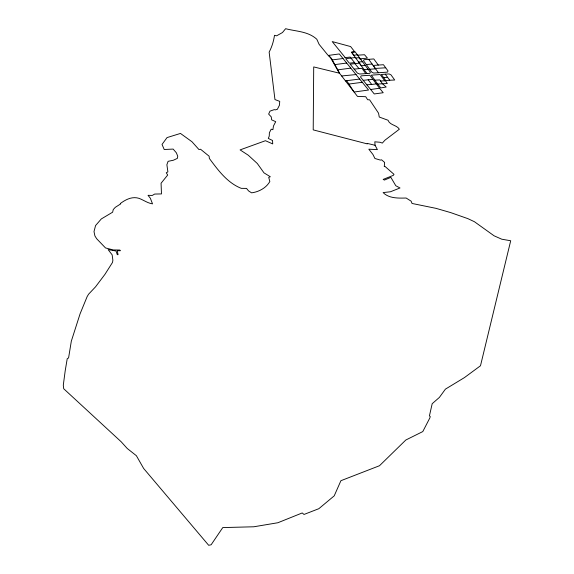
<?xml version="1.0" encoding="UTF-8"?>
<svg xmlns="http://www.w3.org/2000/svg" width="574" height="574" viewBox="0 0 574 574"><rect width="100%" height="100%" fill="white"/><g stroke="black" fill="none" stroke-linecap="round" stroke-linejoin="round"><path stroke-width="0.86" d="M370.711 89.501L379.558 88.231L383.21 92.723L374.255 93.949L360.558 77.081L361.118 75.854L369.843 75.259L379.558 88.231M354.086 92.034L368.544 90.025L339.306 53.942L328.493 55.405L331.478 58.462L339.815 73.608L357.473 96.403L365.71 96.705L367.669 99.733L369.606 99.804L378.546 113.171L379.256 117.031L388.046 120.26C389.868 125.39 396.778 124.874 399.353 129.222L384.975 140.164L382.313 143.098L380.139 142.273L374.808 141.807L375.08 145.287L377.398 149.62L368.824 149.197L372.971 154.535L374.915 158.489L380.397 160.096L381.559 159.816L384.63 162.413L384.271 166.632L384.982 166.403L394.001 174.338L393.312 175.371L383.152 179.404L384.444 180.064L390.872 177.359L395.795 185.739L400.006 187.978L390.42 191.773L383.109 192.584C389.043 198.59 398.32 198.188 406.148 198.03L411.142 201.173L412.032 203.461L436.032 208.355L450.705 212.61L467.875 218.644L474.397 221.7L494.078 235.799L501.762 239.207L510.702 240.757L480.488 365.76L464.459 377.584L445.41 389.143L439.39 397.416L432.186 403.709L429.409 415.949L430.213 416.365L429.933 417.757L422.794 431.576L405.811 440.021L379.493 465.729L340.913 480.703L334.219 495.843L318.835 508.7L304.005 514.455L302.233 512.955L277.881 522.742L253.794 526.781L222.769 527.585L211.132 544.769L208.685 545.3L143.651 468.463L136.368 455.691L127.256 448.495L121.171 441.765L63.714 388.749L63.298 385.183L65.178 370.947L67.23 358.678L68.579 357.932L71.327 341.15L80.073 313.849L87.148 296.6L88.59 294.189L95.542 286.835L104.927 274.372L112.526 262.404L112.877 260.244L112.152 254.842L108.127 249.618L116.034 250.996L117.29 254.669L118.065 254.684L117.268 250.709L120.353 250.738L119.815 250.034L113.25 249.934L105.523 247.946L96.647 238.705L94.911 235.921L94.007 231.587L95.557 225.568L101.318 218.931L112.626 212.193L113.265 209.546L115.309 207.322L120.683 203.899L120.282 203.562C125.699 199.522 132.142 196.165 139.073 198.36C143.859 200.154 147.446 203.103 152.533 203.87L150.331 198.209L148.035 195.325L152.311 195.44L154.686 194.055L161.473 193.926L161.072 183.235L167.687 175.048L166.273 172.767L167.888 171.877L166.883 164.716L168.096 161.33L173.377 160.239L177.359 158.374L177.732 156.193L176.347 152.784L173.14 149.082L164.221 149.498L162.026 144.454L167.034 137.588L180.466 133.433L191.974 141.742L198.934 149.527L200.556 149.247L209.115 156.2L209.367 158.467C218.063 170.141 227.247 182.79 241.267 188.351L246.54 188.408L248.578 190.927L251.591 192.842C258.752 191.924 266.221 187.971 269.837 181.52L268.725 177.366L270.318 176.749L263.99 172.86L257.317 163.518L248.269 155.217L240.09 149.893L265.446 140.709L272.715 143.909L272.55 140.479L268.309 138.442L269.256 136.067L269.378 132.759L271.201 129.193L272.887 129.702L273.482 125.971L275.707 121.688L271.646 119.837L271.244 116.859L268.639 114.083L269.967 111.148L274.257 109.627L275.262 109.885L277.364 109.304L279.43 105.243L279.739 101.368L274.953 99.567L269.149 52.141C271.954 46.752 273.647 41.263 274.487 35.308L276.611 35.818L282.48 32.539L285.615 28.7C296.342 31.513 308.016 31.247 316.798 39.233L319.101 44.32L327.732 54.932L330.459 57.551L339.356 73.171M337.749 69.863L350.829 68.105M346.639 80.69L348.899 84.055L362.366 82.283M332.281 59.918L343.022 58.512M334.857 64.604L346.718 63.047M345.412 80.848L359.733 79.047M376.099 83.912L371.708 84.464L368.192 79.786L363.213 80.331M355.371 57.522L345.699 58.684L349.365 63.19L354.567 62.573M365.394 65.436L361.297 65.737L359.396 63.14L350.162 64.18L357.415 73.106L359.575 74.024L369.843 73.35L370.374 72.267L355.112 51.811L351.553 52.198L353.706 55.204L357.473 54.831M344.874 57.665L350.176 57.077L355.378 63.592M354.187 69.124L361.972 68.313L365.781 73.615M378.295 65.077L373.789 58.935L363.981 59.725L363.507 60.693L371.83 72.195L373.71 73.063L387.443 72.137L388.053 70.997L383.461 64.719L373.122 65.436L375.31 68.435L385.706 67.789M341.645 75.969L356.088 74.57M360.558 58.792L367.446 58.139L364.504 54.731L357.746 55.176M366.894 84.83L371.651 84.385M366.291 64.532L372.11 64.044M368.192 79.786L372.842 79.406M389.746 80.245L385.75 80.575L381.373 74.462L389.093 73.931L391.002 74.871L394.697 79.994L389.746 80.245L385.276 74.19M355.693 57.974L358.85 57.737L360.329 59.452L361.017 59.423M369.685 69.26L375.59 68.823M362.682 61.712L358.592 62.014L366.987 73.537M364.067 69.533L368.192 69.275M383.604 77.576L387.586 77.325M380.548 81.013L385.412 80.74L387.321 83.517L377.613 84.041L371.349 75.151L380.167 74.541L384.724 80.776M374.879 80.159L379.78 79.915L382.478 83.775L386.187 87.026L380.813 87.915L377.613 84.041M375.08 145.287L367.245 143.4L367.346 143.909L313.21 129.882L313.713 66.921L339.607 73.235M354.926 63.642L359.008 68.622M345.254 57.622L332.21 41.579L350.635 46.566L354.739 51.847L351.553 52.198L359.396 63.14M368.616 59.251L378.438 72.74M348.899 84.055L353.426 91.051"/></g></svg>
